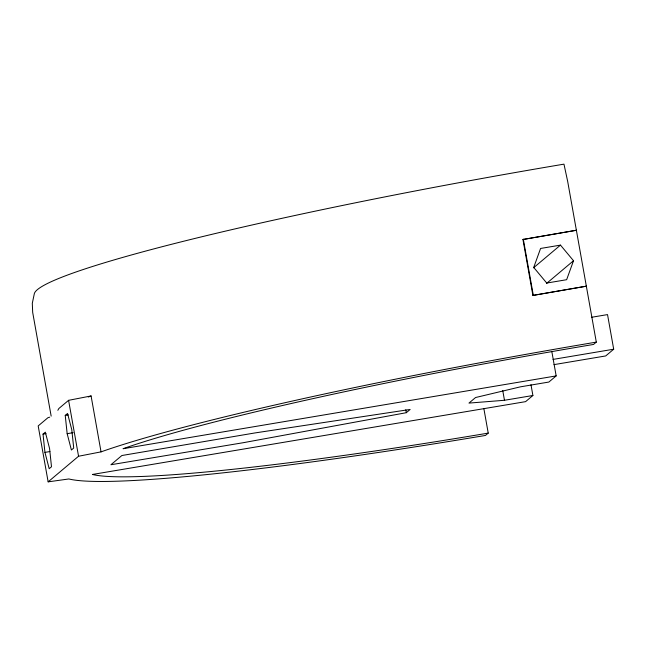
<?xml version="1.0" encoding="UTF-8"?>
<svg xmlns="http://www.w3.org/2000/svg" width="646" height="646" viewBox="0 0 646 646"><rect width="100%" height="100%" fill="white"/><g stroke="black" fill="none" stroke-linecap="round" stroke-linejoin="round"><path stroke-width="0.97" d="M573.511 260.742L566.639 279.71L546.742 283.053L533.717 267.428L540.581 248.46L560.478 245.117L573.511 260.742L546.573 283.424M57.849 410.315L58.818 408.547L68.589 400.326L91.086 395.95L101.042 451.869L78.554 456.246L48.143 481.851L38.187 425.924L47.957 417.696L49.702 417.171M43.024 434.12L45.333 432.166L49.572 448.494L51.494 466.767L49.185 468.713L44.945 452.386L43.024 434.12L46.003 433.619M65.238 415.41L67.555 413.464L71.795 429.784L73.717 448.058L71.399 450.004L67.16 433.684L65.238 415.41L68.226 414.91M522.945 239.496L576.377 230.259L522.945 239.496L532.902 295.424L586.342 286.186L532.902 295.424M533.539 267.799L560.478 245.117M406.31 412.697L410.162 409.451L254.847 432.957L121.884 455.519L110.934 464.74L243.267 442.704L406.31 412.697L405.785 409.758M483.862 408.579L488.231 433.111L485.461 435.444A487.165 36.523 -10.1 0 1 68.872 478.961L48.143 481.851M530.98 384.709L532.902 395.497L525.602 401.642L92.467 474.455A462.802 34.698 -10.1 0 0 488.231 433.111M551.797 351.376L556.166 375.907L548.866 382.052L520.442 386.833L475.561 397.532L468.948 403.096L504.478 400.278L532.902 395.497M51.163 416.137L32.68 312.381L32.3 303.289L34.303 293.785A482.304 36.16 -10.1 0 1 563.966 164.149L567.681 181.437L596.306 342.114L593.529 344.447A462.802 34.698 -10.1 0 0 123.039 448.72L556.166 375.907M591.623 317.267L607.531 314.594L613.7 349.211L605.714 355.938L553.993 364.627M88.308 397.007L91.086 395.95M67.16 433.684L73.135 432.675M553.024 359.41L613.7 349.211M44.945 452.386L49.92 451.554M523.317 239.181L533.281 295.109M502.741 390.564L504.478 400.278M68.589 400.326L78.554 456.246M101.042 451.869A487.165 36.523 -10.1 0 1 596.298 342.114"/></g></svg>
